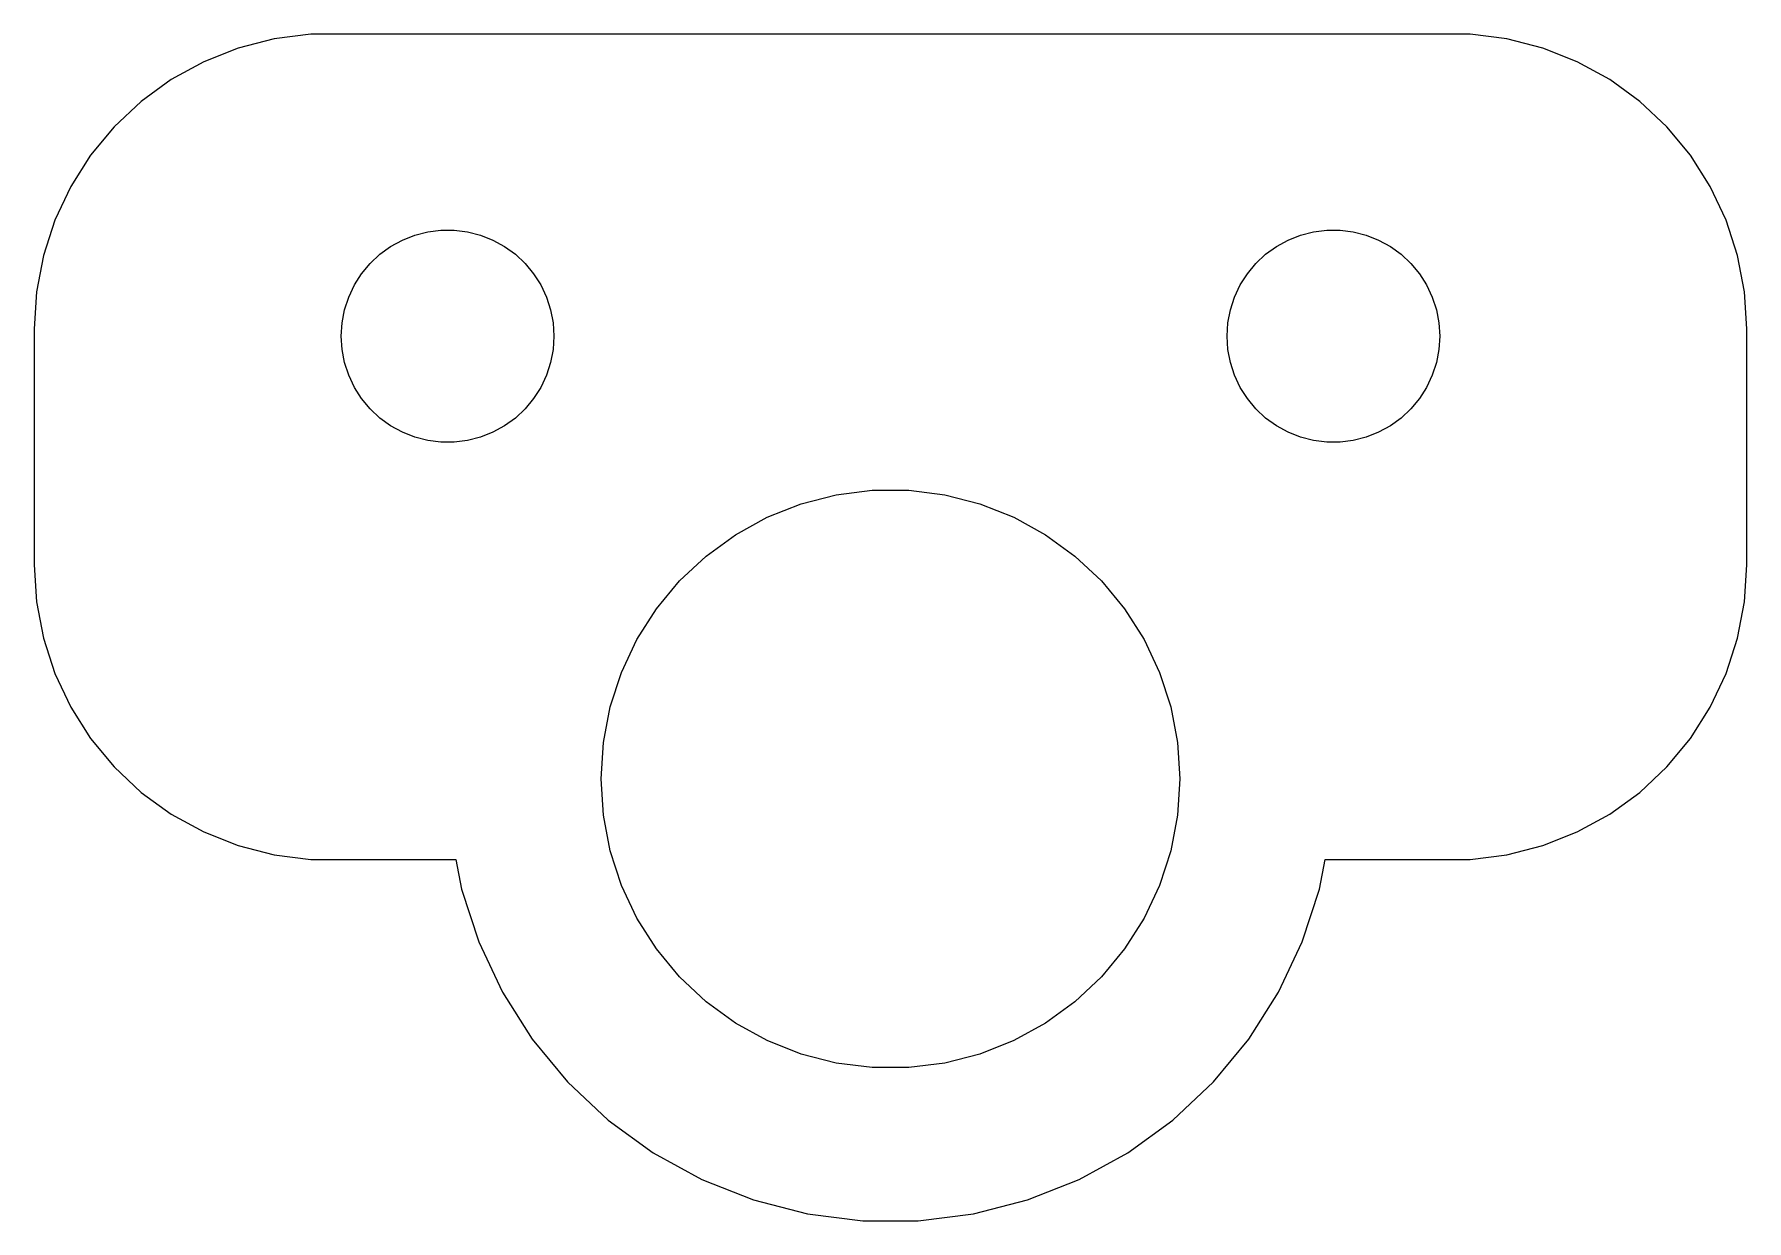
# Model space of a CAD drawing. Header units: metres. Extents: x -14.5 to 14.5, y -13.1 to 7.
import ezdxf

# ---------------------------------------------------------------- set-up
doc = ezdxf.new("R2010")
doc.units = ezdxf.units.M

msp = doc.modelspace()

# ---------------------------------------------------------------- linework, layer by layer
for p, q in [((-9.81395, 6.99013), (-10.4369, 6.91142)), ((9.81395, 6.99013), (-9.81395, 6.99013)), ((10.4369, 6.91142), (9.81395, 6.99013)), ((-11.0451, 6.75528), (-11.6289, 6.52412)), ((-10.4369, 6.91142), (-11.0451, 6.75528)), ((11.0451, 6.75528), (10.4369, 6.91142)), ((11.6289, 6.52412), (11.0451, 6.75528)), ((-11.6289, 6.52412), (-12.1791, 6.22163)), ((12.1791, 6.22163), (11.6289, 6.52412)), ((-12.1791, 6.22163), (-12.6871, 5.85255)), ((12.6871, 5.85255), (12.1791, 6.22163)), ((-12.6871, 5.85255), (-13.1448, 5.42273)), ((13.1448, 5.42273), (12.6871, 5.85255)), ((-13.1448, 5.42273), (-13.5451, 4.93892)), ((13.5451, 4.93892), (13.1448, 5.42273)), ((-13.5451, 4.93892), (-13.8815, 4.40877)), ((13.8815, 4.40877), (13.5451, 4.93892)), ((-13.8815, 4.40877), (-14.1489, 3.84062)), ((14.1489, 3.84062), (13.8815, 4.40877)), ((-14.1489, 3.84062), (-14.3429, 3.24344)), ((14.3429, 3.24344), (14.1489, 3.84062)), ((-8.46448, 3.39478), (-8.26639, 3.50368)), ((-8.26639, 3.50368), (-8.05623, 3.5869)), ((-8.05623, 3.5869), (-7.83728, 3.64311)), ((-7.83728, 3.64311), (-7.61302, 3.67145)), ((-7.61302, 3.67145), (-7.38696, 3.67145)), ((-7.38696, 3.67145), (-7.1627, 3.64311)), ((-7.1627, 3.64311), (-6.94376, 3.5869)), ((-6.94376, 3.5869), (-6.7336, 3.50368)), ((-6.7336, 3.50368), (-6.53551, 3.39478)), ((6.53551, 3.39478), (6.7336, 3.50368)), ((6.7336, 3.50368), (6.94376, 3.5869)), ((6.94376, 3.5869), (7.1627, 3.64311)), ((7.1627, 3.64311), (7.38696, 3.67145)), ((7.38696, 3.67145), (7.61302, 3.67145)), ((7.61302, 3.67145), (7.83728, 3.64311)), ((7.83728, 3.64311), (8.05623, 3.5869)), ((8.05623, 3.5869), (8.26639, 3.50368)), ((8.26639, 3.50368), (8.46448, 3.39478)), ((-14.3429, 3.24344), (-14.4606, 2.62666)), ((-8.81213, 3.10718), (-8.64735, 3.26192)), ((-8.64735, 3.26192), (-8.46448, 3.39478)), ((-6.53551, 3.39478), (-6.35263, 3.26192)), ((-6.35263, 3.26192), (-6.18785, 3.10718)), ((6.18785, 3.10718), (6.35263, 3.26192)), ((6.35263, 3.26192), (6.53551, 3.39478)), ((8.46448, 3.39478), (8.64735, 3.26192)), ((8.64735, 3.26192), (8.81213, 3.10718)), ((14.4606, 2.62666), (14.3429, 3.24344)), ((-9.07735, 2.74214), (-8.95622, 2.933)), ((-8.95622, 2.933), (-8.81213, 3.10718)), ((-6.18785, 3.10718), (-6.04376, 2.933)), ((-6.04376, 2.933), (-5.92264, 2.74214)), ((5.92264, 2.74214), (6.04376, 2.933)), ((6.04376, 2.933), (6.18785, 3.10718)), ((8.81213, 3.10718), (8.95622, 2.933)), ((8.95622, 2.933), (9.07735, 2.74214)), ((-14.4606, 2.62666), (-14.5, 2)), ((-9.17358, 2.53761), (-9.07735, 2.74214)), ((-5.92264, 2.74214), (-5.8264, 2.53761)), ((5.8264, 2.53761), (5.92264, 2.74214)), ((9.07735, 2.74214), (9.17358, 2.53761)), ((14.5, 2), (14.4606, 2.62666)), ((-9.2858, 2.10059), (-9.24344, 2.32263)), ((-9.24344, 2.32263), (-9.17358, 2.53761)), ((-5.8264, 2.53761), (-5.75655, 2.32263)), ((-5.75655, 2.32263), (-5.71419, 2.10059)), ((5.71419, 2.10059), (5.75655, 2.32263)), ((5.75655, 2.32263), (5.8264, 2.53761)), ((9.17358, 2.53761), (9.24344, 2.32263)), ((9.24344, 2.32263), (9.2858, 2.10059)), ((-9.29999, 1.875), (-9.2858, 2.10059)), ((-5.71419, 2.10059), (-5.7, 1.875)), ((5.7, 1.875), (5.71419, 2.10059)), ((9.2858, 2.10059), (9.29999, 1.875)), ((-14.5, 2), (-14.5, -2)), ((-9.2858, 1.6494), (-9.29999, 1.875)), ((-5.7, 1.875), (-5.71419, 1.6494)), ((5.71419, 1.6494), (5.7, 1.875)), ((9.29999, 1.875), (9.2858, 1.6494)), ((14.5, -2), (14.5, 2)), ((-9.24344, 1.42735), (-9.2858, 1.6494)), ((-5.71419, 1.6494), (-5.75655, 1.42735)), ((5.75655, 1.42735), (5.71419, 1.6494)), ((9.2858, 1.6494), (9.24344, 1.42735)), ((-9.17358, 1.21237), (-9.24344, 1.42735)), ((-9.07735, 1.00784), (-9.17358, 1.21237)), ((-5.8264, 1.21237), (-5.92264, 1.00784)), ((-5.75655, 1.42735), (-5.8264, 1.21237)), ((5.8264, 1.21237), (5.75655, 1.42735)), ((5.92264, 1.00784), (5.8264, 1.21237)), ((9.17358, 1.21237), (9.07735, 1.00784)), ((9.24344, 1.42735), (9.17358, 1.21237)), ((-8.95622, 0.816986), (-9.07735, 1.00784)), ((-5.92264, 1.00784), (-6.04376, 0.816986)), ((6.04376, 0.816986), (5.92264, 1.00784)), ((9.07735, 1.00784), (8.95622, 0.816986)), ((-8.81213, 0.642807), (-8.95622, 0.816986)), ((-8.64735, 0.488068), (-8.81213, 0.642807)), ((-6.18785, 0.642807), (-6.35263, 0.488068)), ((-6.04376, 0.816986), (-6.18785, 0.642807)), ((6.18785, 0.642807), (6.04376, 0.816986)), ((6.35263, 0.488068), (6.18785, 0.642807)), ((8.81213, 0.642807), (8.64735, 0.488068)), ((8.95622, 0.816986), (8.81213, 0.642807)), ((-8.46448, 0.355209), (-8.64735, 0.488068)), ((-8.26639, 0.246307), (-8.46448, 0.355209)), ((-6.53551, 0.355209), (-6.7336, 0.246307)), ((-6.35263, 0.488068), (-6.53551, 0.355209)), ((6.53551, 0.355209), (6.35263, 0.488068)), ((6.7336, 0.246307), (6.53551, 0.355209)), ((8.46448, 0.355209), (8.26639, 0.246307)), ((8.64735, 0.488068), (8.46448, 0.355209)), ((-8.05623, 0.163086), (-8.26639, 0.246307)), ((-7.83728, 0.106873), (-8.05623, 0.163086)), ((-7.61302, 0.078552), (-7.83728, 0.106873)), ((-7.38696, 0.078552), (-7.61302, 0.078552)), ((-7.1627, 0.106873), (-7.38696, 0.078552)), ((-6.94376, 0.163086), (-7.1627, 0.106873)), ((-6.7336, 0.246307), (-6.94376, 0.163086)), ((6.94376, 0.163086), (6.7336, 0.246307)), ((7.1627, 0.106873), (6.94376, 0.163086)), ((7.38696, 0.078552), (7.1627, 0.106873)), ((7.61302, 0.078552), (7.38696, 0.078552)), ((7.83728, 0.106873), (7.61302, 0.078552)), ((8.05623, 0.163086), (7.83728, 0.106873)), ((8.26639, 0.246307), (8.05623, 0.163086)), ((-1.51418, -0.964813), (-0.918167, -0.811783)), ((-0.918167, -0.811783), (-0.307663, -0.734665)), ((-0.307663, -0.734665), (0.307663, -0.734665)), ((0.307663, -0.734665), (0.918167, -0.811783)), ((0.918167, -0.811783), (1.51418, -0.964813)), ((-2.0863, -1.19135), (-1.51418, -0.964813)), ((1.51418, -0.964813), (2.0863, -1.19135)), ((-2.62555, -1.48779), (-2.0863, -1.19135)), ((2.0863, -1.19135), (2.62555, -1.48779)), ((-3.12337, -1.84947), (-2.62555, -1.48779)), ((2.62555, -1.48779), (3.12337, -1.84947)), ((-14.5, -2), (-14.4606, -2.62666)), ((-3.57195, -2.27071), (-3.12337, -1.84947)), ((3.12337, -1.84947), (3.57195, -2.27071)), ((14.4606, -2.62666), (14.5, -2)), ((-3.96417, -2.74484), (-3.57195, -2.27071)), ((3.57195, -2.27071), (3.96417, -2.74484)), ((-14.4606, -2.62666), (-14.3429, -3.24344)), ((-4.2939, -3.2644), (-3.96417, -2.74484)), ((3.96417, -2.74484), (4.2939, -3.2644)), ((14.3429, -3.24344), (14.4606, -2.62666)), ((-14.3429, -3.24344), (-14.1489, -3.84062)), ((-4.55589, -3.82118), (-4.2939, -3.2644)), ((4.2939, -3.2644), (4.55589, -3.82118)), ((14.1489, -3.84062), (14.3429, -3.24344)), ((-14.1489, -3.84062), (-13.8815, -4.40877)), ((-4.74605, -4.40642), (-4.55589, -3.82118)), ((4.55589, -3.82118), (4.74605, -4.40642)), ((13.8815, -4.40877), (14.1489, -3.84062)), ((-13.8815, -4.40877), (-13.5451, -4.93892)), ((-4.86136, -5.01086), (-4.74605, -4.40642)), ((4.74605, -4.40642), (4.86136, -5.01086)), ((13.5451, -4.93892), (13.8815, -4.40877)), ((-13.5451, -4.93892), (-13.1448, -5.42273)), ((-4.89999, -5.625), (-4.86136, -5.01086)), ((4.86136, -5.01086), (4.89999, -5.625)), ((13.1448, -5.42273), (13.5451, -4.93892)), ((-13.1448, -5.42273), (-12.6871, -5.85255)), ((12.6871, -5.85255), (13.1448, -5.42273)), ((-4.86136, -6.23912), (-4.89999, -5.625)), ((4.89999, -5.625), (4.86136, -6.23912)), ((-12.6871, -5.85255), (-12.1791, -6.22163)), ((12.1791, -6.22163), (12.6871, -5.85255)), ((-12.1791, -6.22163), (-11.6289, -6.52412)), ((-4.74605, -6.84357), (-4.86136, -6.23912)), ((4.86136, -6.23912), (4.74605, -6.84357)), ((11.6289, -6.52412), (12.1791, -6.22163)), ((-11.6289, -6.52412), (-11.0451, -6.75528)), ((11.0451, -6.75528), (11.6289, -6.52412)), ((-11.0451, -6.75528), (-10.4369, -6.91142)), ((-10.4369, -6.91142), (-9.81395, -6.99013)), ((-4.55589, -7.4288), (-4.74605, -6.84357)), ((4.74605, -6.84357), (4.55589, -7.4288)), ((9.81395, -6.99013), (10.4369, -6.91142)), ((10.4369, -6.91142), (11.0451, -6.75528)), ((-9.81395, -6.99013), (-7.35976, -6.99013)), ((-7.35976, -6.99013), (-7.26436, -7.49017)), ((7.26436, -7.49017), (7.35976, -6.99013)), ((7.35976, -6.99013), (9.81395, -6.99013)), ((-7.26436, -7.49017), (-6.97331, -8.38593)), ((-4.2939, -7.98558), (-4.55589, -7.4288)), ((4.55589, -7.4288), (4.2939, -7.98558)), ((6.97331, -8.38593), (7.26436, -7.49017)), ((-3.96417, -8.50514), (-4.2939, -7.98558)), ((4.2939, -7.98558), (3.96417, -8.50514)), ((-6.97331, -8.38593), (-6.5723, -9.23814)), ((6.5723, -9.23814), (6.97331, -8.38593)), ((-3.57195, -8.97928), (-3.96417, -8.50514)), ((3.96417, -8.50514), (3.57195, -8.97928)), ((-3.12337, -9.40051), (-3.57195, -8.97928)), ((3.57195, -8.97928), (3.12337, -9.40051)), ((-6.5723, -9.23814), (-6.06763, -10.0334)), ((6.06763, -10.0334), (6.5723, -9.23814)), ((-2.62555, -9.76219), (-3.12337, -9.40051)), ((3.12337, -9.40051), (2.62555, -9.76219)), ((-2.0863, -10.0586), (-2.62555, -9.76219)), ((2.62555, -9.76219), (2.0863, -10.0586)), ((-6.06763, -10.0334), (-5.46725, -10.7591)), ((-1.51418, -10.2852), (-2.0863, -10.0586)), ((2.0863, -10.0586), (1.51418, -10.2852)), ((5.46725, -10.7591), (6.06763, -10.0334)), ((-0.918167, -10.4382), (-1.51418, -10.2852)), ((-0.307663, -10.5153), (-0.918167, -10.4382)), ((0.918167, -10.4382), (0.307663, -10.5153)), ((1.51418, -10.2852), (0.918167, -10.4382)), ((0.307663, -10.5153), (-0.307663, -10.5153)), ((-5.46725, -10.7591), (-4.78067, -11.4038)), ((4.78067, -11.4038), (5.46725, -10.7591)), ((-4.78067, -11.4038), (-4.01869, -11.9575)), ((4.01869, -11.9575), (4.78067, -11.4038)), ((-4.01869, -11.9575), (-3.19334, -12.4112)), ((3.19334, -12.4112), (4.01869, -11.9575)), ((-3.19334, -12.4112), (-2.31763, -12.7579)), ((2.31763, -12.7579), (3.19334, -12.4112)), ((-2.31763, -12.7579), (-1.40535, -12.9921)), ((1.40535, -12.9921), (2.31763, -12.7579)), ((-1.40535, -12.9921), (-0.470917, -13.1102)), ((0.470917, -13.1102), (1.40535, -12.9921)), ((-0.470917, -13.1102), (0.470917, -13.1102))]:
    msp.add_line(p, q)

doc.saveas('drawing.dxf')
